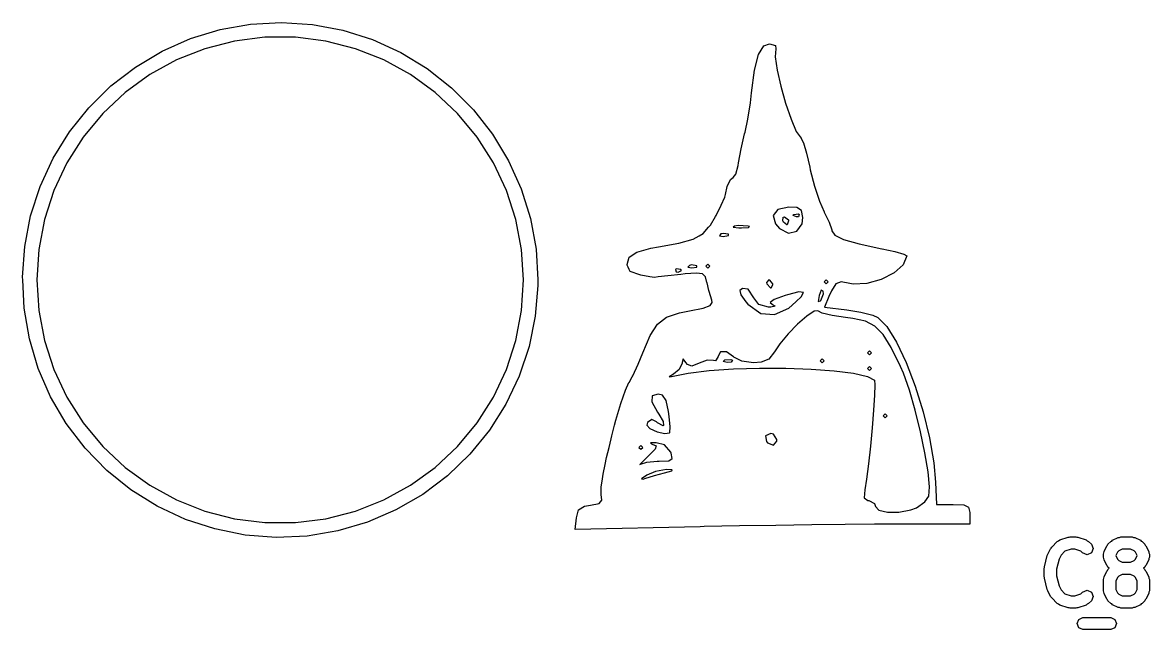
# Model space of a CAD drawing. Extents: x 83.3 to 116.7, y -117 to -83.4.
# Drawn here: x 83.39 to 94.82, y -89.55 to -83.39 of the extents above; entities that cross this region are included whole.
import ezdxf

# ---------------------------------------------------------------- set-up
doc = ezdxf.new("R2010")
doc.units = 0
doc.layers.add('BLACK', color=7, linetype='CONTINUOUS')

msp = doc.modelspace()

# ---------------------------------------------------------------- linework, layer by layer
at = {"layer": 'BLACK', "linetype": 'CONTINUOUS'}
for p, q in [((85.0885, -83.549), (85.3895, -83.4573)), ((85.3895, -83.4573), (85.6994, -83.4023)), ((85.6994, -83.4023), (86.0137, -83.385)), ((86.0137, -83.385), (86.3277, -83.4056)), ((86.3277, -83.4056), (86.6371, -83.4638)), ((86.6371, -83.4638), (86.9371, -83.5587)), ((84.8006, -83.6763), (85.0885, -83.549)), ((85.5372, -83.5739), (85.2368, -83.651)), ((85.8449, -83.535), (85.5372, -83.5739)), ((86.1551, -83.535), (85.8449, -83.535)), ((86.4628, -83.5739), (86.1551, -83.535)), ((86.7632, -83.651), (86.4628, -83.5739)), ((86.9371, -83.5587), (87.2236, -83.689)), ((90.9085, -83.6227), (90.9674, -83.6)), ((90.9674, -83.6), (91.0264, -83.6193)), ((84.5302, -83.8372), (84.8006, -83.6763)), ((85.2368, -83.651), (84.9484, -83.7652)), ((87.0516, -83.7652), (86.7632, -83.651)), ((87.2236, -83.689), (87.4924, -83.8527)), ((90.8125, -83.8678), (90.8536, -83.7102)), ((90.8536, -83.7102), (90.9085, -83.6227)), ((91.0291, -83.6506), (91.0242, -83.7332)), ((91.0264, -83.6193), (91.0291, -83.6506)), ((84.9484, -83.7652), (84.6766, -83.9146)), ((87.3234, -83.9146), (87.0516, -83.7652)), ((91.0242, -83.7332), (91.0434, -83.8677)), ((84.281, -84.0294), (84.5302, -83.8372)), ((84.6766, -83.9146), (84.4256, -84.0969)), ((87.5744, -84.0969), (87.3234, -83.9146)), ((87.4924, -83.8527), (87.7396, -84.0475)), ((90.7836, -84.1), (90.8125, -83.8678)), ((91.0434, -83.8677), (91.0805, -84.0322)), ((84.0567, -84.2502), (84.281, -84.0294)), ((87.7396, -84.0475), (87.9615, -84.2707)), ((91.0805, -84.0322), (91.1294, -84.2054)), ((84.4256, -84.0969), (84.1995, -84.3093)), ((87.8005, -84.3093), (87.5744, -84.0969)), ((90.7726, -84.201), (90.7836, -84.1)), ((83.8605, -84.4964), (84.0567, -84.2502)), ((87.9615, -84.2707), (88.1551, -84.5188)), ((90.7467, -84.3673), (90.7726, -84.201)), ((91.1294, -84.2054), (91.184, -84.3655)), ((84.1995, -84.3093), (84.0018, -84.5482)), ((87.9982, -84.5482), (87.8005, -84.3093)), ((90.7173, -84.5), (90.7467, -84.3673)), ((91.184, -84.3655), (91.2381, -84.4909)), ((83.6954, -84.7643), (83.8605, -84.4964)), ((90.6773, -84.6666), (90.7131, -84.5154)), ((90.7131, -84.5154), (90.7173, -84.5)), ((91.2381, -84.4909), (91.2857, -84.5601)), ((84.0018, -84.5482), (83.8356, -84.8101)), ((88.1644, -84.8101), (87.9982, -84.5482)), ((88.1551, -84.5188), (88.3174, -84.7885)), ((91.2857, -84.5601), (91.2877, -84.5616)), ((91.2877, -84.5616), (91.3097, -84.6086)), ((91.3097, -84.6086), (91.3407, -84.7132)), ((90.6517, -84.81), (90.6773, -84.6666)), ((91.3407, -84.7132), (91.3745, -84.8544)), ((83.5636, -85.0501), (83.6954, -84.7643)), ((83.8356, -84.8101), (83.7036, -85.0908)), ((88.2964, -85.0908), (88.1644, -84.8101)), ((88.3174, -84.7885), (88.4462, -85.0757)), ((90.6245, -84.9247), (90.6475, -84.8372)), ((90.6475, -84.8372), (90.6517, -84.81)), ((91.3745, -84.8544), (91.3801, -84.8806)), ((90.5702, -84.981), (90.5985, -84.96)), ((90.5985, -84.96), (90.6245, -84.9247)), ((91.3801, -84.8806), (91.422, -85.0471)), ((83.4672, -85.3497), (83.5636, -85.0501)), ((88.4462, -85.0757), (88.5395, -85.3762)), ((90.5208, -85.1302), (90.5362, -85.0496)), ((90.5362, -85.0496), (90.5702, -84.981)), ((91.422, -85.0471), (91.4722, -85.2009)), ((83.7036, -85.0908), (83.6077, -85.3858)), ((88.3923, -85.3858), (88.2964, -85.0908)), ((90.4756, -85.2413), (90.5125, -85.1578)), ((90.5125, -85.1578), (90.5208, -85.1302)), ((91.4722, -85.2009), (91.5202, -85.3093)), ((90.4237, -85.3452), (90.4756, -85.2413)), ((91.049, -85.2836), (91.0024, -85.3452)), ((91.1605, -85.26), (91.049, -85.2836)), ((91.2443, -85.265), (91.1605, -85.26)), ((91.2913, -85.2943), (91.2443, -85.265)), ((91.304, -85.3663), (91.2913, -85.2943)), ((91.5202, -85.3093), (91.5213, -85.3112)), ((91.5213, -85.3112), (91.5727, -85.4117)), ((83.4074, -85.6587), (83.4672, -85.3497)), ((83.6077, -85.3858), (83.5496, -85.6904)), ((88.4504, -85.6904), (88.3923, -85.3858)), ((88.5395, -85.3762), (88.5961, -85.6858)), ((90.3659, -85.4447), (90.4193, -85.3541)), ((90.4193, -85.3541), (90.4237, -85.3452)), ((91.0024, -85.3452), (91.0269, -85.4308)), ((91.0269, -85.4308), (91.0664, -85.4773)), ((91.1, -85.4), (91.1032, -85.3631)), ((91.1082, -85.412), (91.1, -85.4)), ((91.1032, -85.3631), (91.1176, -85.36)), ((91.1424, -85.44), (91.1082, -85.412)), ((91.1176, -85.36), (91.1584, -85.389)), ((91.16, -85.4), (91.1464, -85.439)), ((91.1584, -85.389), (91.16, -85.4)), ((91.2071, -85.3454), (91.2133, -85.3333)), ((91.24, -85.36), (91.2071, -85.3454)), ((91.2133, -85.3333), (91.2608, -85.3285)), ((91.2612, -85.3571), (91.24, -85.36)), ((91.2431, -85.504), (91.2966, -85.4283)), ((91.2608, -85.3285), (91.2667, -85.3333)), ((91.2667, -85.3333), (91.2612, -85.3571)), ((91.2966, -85.4283), (91.304, -85.3663)), ((91.5727, -85.4117), (91.5991, -85.4893)), ((90.2509, -85.5504), (90.2911, -85.5274)), ((90.2911, -85.5274), (90.3484, -85.464)), ((90.3484, -85.464), (90.3659, -85.4447)), ((90.4725, -85.5327), (90.4573, -85.5504)), ((90.4956, -85.5263), (90.4725, -85.5327)), ((90.5492, -85.5358), (90.4956, -85.5263)), ((90.5485, -85.5495), (90.5492, -85.5358)), ((90.61, -85.4524), (90.5975, -85.464)), ((90.5975, -85.464), (90.6529, -85.4703)), ((90.6486, -85.4462), (90.61, -85.4524)), ((90.75, -85.4524), (90.6486, -85.4462)), ((90.6529, -85.4703), (90.68, -85.4707)), ((90.68, -85.4707), (90.7528, -85.4665)), ((90.7613, -85.4562), (90.75, -85.4524)), ((90.7528, -85.4665), (90.7613, -85.4562)), ((91.0664, -85.4773), (91.1583, -85.5241)), ((91.1464, -85.439), (91.1424, -85.44)), ((91.1583, -85.5241), (91.2431, -85.504)), ((91.5991, -85.4893), (91.6, -85.4992)), ((91.6, -85.4992), (91.6285, -85.5442)), ((91.6285, -85.5442), (91.7181, -85.5883)), ((83.3851, -85.9726), (83.4074, -85.6587)), ((89.84, -85.6637), (90.0462, -85.6273)), ((90.0462, -85.6273), (90.1905, -85.5851)), ((90.1905, -85.5851), (90.2509, -85.5504)), ((90.4573, -85.5504), (90.4967, -85.5568)), ((90.4967, -85.5568), (90.5485, -85.5495)), ((91.7181, -85.5883), (91.8751, -85.6335)), ((91.8751, -85.6335), (92.1056, -85.6822)), ((83.5496, -85.6904), (83.5301, -86)), ((88.4699, -86), (88.4504, -85.6904)), ((88.5961, -85.6858), (88.615, -86)), ((89.52, -85.8424), (89.5431, -85.7694)), ((89.5431, -85.7694), (89.6198, -85.7164)), ((89.6198, -85.7164), (89.7608, -85.6772)), ((89.7608, -85.6772), (89.84, -85.6637)), ((92.1056, -85.6822), (92.11, -85.6831)), ((92.11, -85.6831), (92.2388, -85.7112)), ((92.2388, -85.7112), (92.329, -85.738)), ((92.36, -85.7563), (92.3237, -85.8453)), ((92.329, -85.738), (92.36, -85.7563)), ((89.5202, -85.8503), (89.52, -85.8424)), ((89.5308, -85.8704), (89.5202, -85.8503)), ((89.5428, -85.8933), (89.5308, -85.8704)), ((90.0192, -85.8885), (90.0133, -85.8933)), ((90.0667, -85.8933), (90.0192, -85.8885)), ((90.1525, -85.8527), (90.1373, -85.8704)), ((90.1373, -85.8704), (90.1767, -85.8768)), ((90.1756, -85.8463), (90.1525, -85.8527)), ((90.2292, -85.8558), (90.1756, -85.8463)), ((90.1767, -85.8768), (90.2285, -85.8695)), ((90.2285, -85.8695), (90.229, -85.86)), ((90.229, -85.86), (90.2292, -85.8558)), ((90.34, -85.84), (90.32, -85.86)), ((90.32, -85.86), (90.34, -85.88)), ((90.36, -85.86), (90.34, -85.84)), ((90.34, -85.88), (90.36, -85.86)), ((92.3237, -85.8453), (92.2294, -85.9288)), ((83.3865, -86), (83.3851, -85.9726)), ((83.4008, -86.287), (83.3865, -86)), ((83.5301, -86), (83.5496, -86.3096)), ((88.4504, -86.3096), (88.4699, -86)), ((88.615, -86), (88.6144, -86.0548)), ((89.5528, -85.9124), (89.5428, -85.8933)), ((89.65, -85.9494), (89.5528, -85.9124)), ((89.6586, -85.9513), (89.65, -85.9494)), ((89.7509, -85.9683), (89.6586, -85.9513)), ((89.8, -85.9733), (89.7509, -85.9683)), ((89.8365, -85.9688), (89.8, -85.9733)), ((89.933, -85.9579), (89.8365, -85.9688)), ((90.0647, -85.9435), (89.933, -85.9579)), ((90.0133, -85.8933), (90.0188, -85.9171)), ((90.0188, -85.9171), (90.04, -85.92)), ((90.04, -85.92), (90.0729, -85.9054)), ((90.1094, -85.9387), (90.0647, -85.9435)), ((90.0729, -85.9054), (90.0667, -85.8933)), ((90.2253, -85.9294), (90.1094, -85.9387)), ((90.2875, -85.9369), (90.2253, -85.9294)), ((90.3163, -85.9679), (90.2875, -85.9369)), ((90.3309, -86.0245), (90.3163, -85.9679)), ((90.9576, -86), (90.9337, -86.0245)), ((90.9692, -86.0015), (90.9576, -86)), ((90.984, -86.02), (90.9692, -86.0015)), ((91.54, -86), (91.52, -86.02)), ((91.56, -86.02), (91.54, -86)), ((92.0989, -85.9963), (91.954, -86.0375)), ((92.2294, -85.9288), (92.0989, -85.9963)), ((88.6144, -86.0548), (88.5889, -86.3685)), ((90.3319, -86.0286), (90.3309, -86.0245)), ((90.3504, -86.1072), (90.3319, -86.0286)), ((90.3527, -86.117), (90.3504, -86.1072)), ((90.3797, -86.2053), (90.3527, -86.117)), ((90.6914, -86.0878), (90.6661, -86.1072)), ((90.6661, -86.1072), (90.6734, -86.1501)), ((90.7503, -86.0947), (90.6914, -86.0878)), ((90.8073, -86.18), (90.7503, -86.0947)), ((90.9337, -86.0245), (90.94, -86.04)), ((90.94, -86.04), (90.9759, -86.0782)), ((90.9759, -86.0782), (90.9824, -86.08)), ((90.9824, -86.08), (90.9995, -86.0491)), ((91, -86.04), (90.984, -86.02)), ((90.9995, -86.0491), (91, -86.04)), ((91.4909, -86.1052), (91.4692, -86.1568)), ((91.5115, -86.1145), (91.4909, -86.1052)), ((91.5149, -86.1401), (91.5115, -86.1145)), ((91.52, -86.02), (91.54, -86.04)), ((91.54, -86.04), (91.56, -86.02)), ((91.5943, -86.1112), (91.5696, -86.1674)), ((91.6394, -86.0379), (91.5943, -86.1112)), ((91.6935, -86.0175), (91.6394, -86.0379)), ((91.781, -86.0345), (91.6935, -86.0175)), ((91.8165, -86.0418), (91.781, -86.0345)), ((91.954, -86.0375), (91.8165, -86.0418)), ((90.3636, -86.2602), (90.3846, -86.2277)), ((90.3846, -86.2277), (90.3797, -86.2053)), ((90.6734, -86.1501), (90.7251, -86.2233)), ((90.7251, -86.2233), (90.7469, -86.2472)), ((90.8591, -86.2506), (90.8073, -86.18)), ((91.0122, -86.1983), (90.9741, -86.2284)), ((90.9741, -86.2284), (90.9937, -86.2472)), ((91.1237, -86.1569), (91.0122, -86.1983)), ((91.1478, -86.1493), (91.1237, -86.1569)), ((91.2649, -86.1197), (91.1478, -86.1493)), ((91.1969, -86.2564), (91.2378, -86.2185)), ((91.2378, -86.2185), (91.2883, -86.1716)), ((91.3114, -86.1266), (91.2649, -86.1197)), ((91.2883, -86.1716), (91.3114, -86.1266)), ((91.4692, -86.1568), (91.4602, -86.2185)), ((91.4602, -86.2185), (91.4849, -86.2111)), ((91.4849, -86.2111), (91.4867, -86.2093)), ((91.4867, -86.2093), (91.5149, -86.1401)), ((91.5696, -86.1674), (91.5241, -86.2748)), ((83.4541, -86.5971), (83.4008, -86.287)), ((83.5496, -86.3096), (83.6077, -86.6142)), ((88.3923, -86.6142), (88.4504, -86.3096)), ((89.9219, -86.3793), (90.0527, -86.3351)), ((90.0527, -86.3351), (90.1541, -86.3148)), ((90.1541, -86.3148), (90.2915, -86.2869)), ((90.2915, -86.2869), (90.3636, -86.2602)), ((90.7469, -86.2472), (90.8773, -86.3393)), ((90.9564, -86.2772), (90.8591, -86.2506)), ((90.8773, -86.3393), (91.0155, -86.3519)), ((90.9784, -86.2763), (90.9564, -86.2772)), ((91.0233, -86.2673), (90.9784, -86.2763)), ((90.9937, -86.2472), (91.0233, -86.2673)), ((91.0155, -86.3519), (91.1606, -86.2848)), ((91.1606, -86.2848), (91.1969, -86.2564)), ((91.4175, -86.3166), (91.344, -86.3668)), ((91.4557, -86.3131), (91.4175, -86.3166)), ((91.4991, -86.3359), (91.4557, -86.3131)), ((91.6013, -86.3611), (91.4991, -86.3359)), ((91.5241, -86.2748), (91.7521, -86.3016)), ((91.7521, -86.3016), (91.8939, -86.3257)), ((91.8939, -86.3257), (92.0138, -86.3588)), ((88.5889, -86.3685), (88.5259, -86.6768)), ((89.7543, -86.5648), (89.8287, -86.4502)), ((89.8287, -86.4502), (89.9219, -86.3793)), ((91.251, -86.4487), (91.1543, -86.5476)), ((91.344, -86.3668), (91.251, -86.4487)), ((91.7375, -86.3812), (91.6013, -86.3611)), ((91.8121, -86.3903), (91.7375, -86.3812)), ((91.9389, -86.4179), (91.8121, -86.3903)), ((92.0361, -86.4675), (91.9389, -86.4179)), ((92.0138, -86.3588), (92.064, -86.3812)), ((92.064, -86.3812), (92.1564, -86.4737)), ((89.6795, -86.74), (89.7543, -86.5648)), ((91.1543, -86.5476), (91.0696, -86.6484)), ((92.1182, -86.5523), (92.0361, -86.4675)), ((92.1999, -86.6854), (92.1182, -86.5523)), ((92.1564, -86.4737), (92.254, -86.6306)), ((83.5443, -86.8987), (83.4541, -86.5971)), ((83.6077, -86.6142), (83.7036, -86.9092)), ((88.2964, -86.9092), (88.3923, -86.6142)), ((88.5259, -86.6768), (88.4263, -86.9754)), ((91.0696, -86.6484), (91.0158, -86.73)), ((92.2961, -86.88), (92.1999, -86.6854)), ((92.254, -86.6306), (92.3514, -86.8368)), ((89.6322, -86.8563), (89.6795, -86.74)), ((90.0882, -86.802), (90.0807, -86.8393)), ((90.118, -86.8382), (90.0882, -86.802)), ((90.44, -86.7824), (90.4192, -86.8229)), ((90.4682, -86.7284), (90.44, -86.7796)), ((90.44, -86.7796), (90.44, -86.7824)), ((90.5304, -86.7284), (90.4682, -86.7284)), ((90.6, -86.78), (90.5304, -86.7284)), ((90.6049, -86.7853), (90.6, -86.78)), ((90.6853, -86.8245), (90.6049, -86.7853)), ((90.9606, -86.8053), (90.8817, -86.8359)), ((91.0158, -86.73), (90.9606, -86.8053)), ((91.48, -86.82), (91.5, -86.8)), ((91.5, -86.8), (91.52, -86.82)), ((91.96, -86.74), (91.98, -86.72)), ((91.98, -86.76), (91.96, -86.74)), ((91.98, -86.72), (92, -86.74)), ((92, -86.74), (91.98, -86.76)), ((83.67, -87.1872), (83.5443, -86.8987)), ((83.7036, -86.9092), (83.8356, -87.1899)), ((88.1644, -87.1899), (88.2964, -86.9092)), ((89.5792, -86.9722), (89.6322, -86.8563)), ((90.048, -86.9097), (89.99, -86.9551)), ((90.0806, -86.8439), (90.048, -86.9097)), ((90.0807, -86.8393), (90.0806, -86.8439)), ((90.1333, -86.8589), (90.118, -86.8382)), ((90.1767, -86.8753), (90.1333, -86.8589)), ((90.2536, -86.8434), (90.1767, -86.8753)), ((90.332, -86.8148), (90.2536, -86.8434)), ((90.3962, -86.8176), (90.332, -86.8148)), ((90.3545, -86.92), (90.6008, -86.903)), ((90.4192, -86.8229), (90.3962, -86.8176)), ((90.494, -86.8271), (90.5125, -86.8127)), ((90.5367, -86.8368), (90.494, -86.8271)), ((90.5125, -86.8127), (90.575, -86.8079)), ((90.5772, -86.834), (90.5367, -86.8368)), ((90.575, -86.8079), (90.5892, -86.8158)), ((90.5892, -86.8158), (90.5772, -86.834)), ((90.6008, -86.903), (90.8649, -86.8949)), ((90.8039, -86.84), (90.6853, -86.8245)), ((90.8817, -86.8359), (90.8039, -86.84)), ((90.8649, -86.8949), (91.1328, -86.8956)), ((91.1328, -86.8956), (91.3903, -86.9048)), ((91.3903, -86.9048), (91.6232, -86.9222)), ((91.5, -86.84), (91.48, -86.82)), ((91.52, -86.82), (91.5, -86.84)), ((91.96, -86.9), (91.98, -86.88)), ((91.98, -86.92), (91.96, -86.9)), ((91.98, -86.88), (92, -86.9)), ((92, -86.9), (91.98, -86.92)), ((92.3246, -86.9461), (92.2961, -86.88)), ((92.3514, -86.8368), (92.4435, -87.0776)), ((88.4263, -86.9754), (88.2915, -87.2598)), ((89.541, -87.04), (89.5734, -86.9826)), ((89.5734, -86.9826), (89.5792, -86.9722)), ((89.99, -86.9551), (89.9474, -86.9826)), ((89.9474, -86.9826), (89.9717, -86.9819)), ((89.9717, -86.9819), (90.1401, -86.9462)), ((90.1401, -86.9462), (90.3545, -86.92)), ((91.6232, -86.9222), (91.8177, -86.9476)), ((91.8177, -86.9476), (91.9594, -86.9807)), ((91.9594, -86.9807), (92.031, -87.0177)), ((92.031, -87.0177), (92.0355, -87.0634)), ((92.3855, -87.1187), (92.3246, -86.9461)), ((89.4575, -87.2532), (89.503, -87.1196)), ((89.503, -87.1196), (89.5391, -87.0426)), ((89.5391, -87.0426), (89.541, -87.04)), ((92.0355, -87.0634), (92.0322, -87.1711)), ((92.4448, -87.3233), (92.3855, -87.1187)), ((92.4435, -87.0776), (92.5249, -87.3378)), ((83.8295, -87.4585), (83.67, -87.1872)), ((83.8356, -87.1899), (84.0018, -87.4518)), ((87.9982, -87.4518), (88.1644, -87.1899)), ((88.2915, -87.2598), (88.1236, -87.526)), ((89.4076, -87.4242), (89.4575, -87.2532)), ((89.7734, -87.1785), (89.77, -87.2374)), ((89.77, -87.2374), (89.8275, -87.3419)), ((89.8375, -87.16), (89.7734, -87.1785)), ((89.8802, -87.1701), (89.8375, -87.16)), ((89.9168, -87.2229), (89.8802, -87.1701)), ((89.9417, -87.3375), (89.9168, -87.2229)), ((92.0322, -87.1711), (92.0224, -87.323)), ((89.8275, -87.3419), (89.8427, -87.3638)), ((89.8427, -87.3638), (89.8866, -87.439)), ((89.9484, -87.387), (89.9417, -87.3375)), ((92.0224, -87.323), (92.0079, -87.5017)), ((92.12, -87.38), (92.14, -87.36)), ((92.14, -87.36), (92.16, -87.38)), ((92.4987, -87.5418), (92.4448, -87.3233)), ((92.5249, -87.3378), (92.5904, -87.6026)), ((84.0205, -87.7087), (83.8295, -87.4585)), ((84.0018, -87.4518), (84.1995, -87.6907)), ((87.8005, -87.6907), (87.9982, -87.4518)), ((89.3656, -87.5844), (89.3944, -87.4746)), ((89.3944, -87.4746), (89.4076, -87.4242)), ((89.7278, -87.4471), (89.72, -87.4746)), ((89.72, -87.4746), (89.7521, -87.5096)), ((89.7731, -87.4185), (89.7278, -87.4471)), ((89.8196, -87.4393), (89.7731, -87.4185)), ((89.8283, -87.4508), (89.8196, -87.4393)), ((89.8851, -87.48), (89.8283, -87.4508)), ((89.8907, -87.4783), (89.8851, -87.48)), ((89.8866, -87.439), (89.8907, -87.4783)), ((89.9573, -87.4917), (89.9484, -87.387)), ((92.14, -87.4), (92.12, -87.38)), ((92.16, -87.38), (92.14, -87.4)), ((88.1236, -87.526), (87.9249, -87.77)), ((89.3578, -87.6138), (89.3656, -87.5844)), ((89.7521, -87.5096), (89.825, -87.5418)), ((89.825, -87.5418), (89.9033, -87.5601)), ((89.9033, -87.5601), (89.9517, -87.5532)), ((89.9517, -87.5532), (89.9542, -87.5494)), ((89.9542, -87.5494), (89.9573, -87.4917)), ((90.98, -87.56), (90.9249, -87.5844)), ((90.9249, -87.5844), (90.9348, -87.6397)), ((91.008, -87.567), (90.98, -87.56)), ((91.04, -87.62), (91.008, -87.567)), ((92.0079, -87.5017), (91.9902, -87.6895)), ((92.5432, -87.7562), (92.4987, -87.5418)), ((92.5904, -87.6026), (92.6349, -87.857)), ((84.2401, -87.9341), (84.0205, -87.7087)), ((84.1995, -87.6907), (84.4256, -87.9031)), ((87.5744, -87.9031), (87.8005, -87.6907)), ((89.313, -87.8029), (89.3374, -87.7)), ((89.3374, -87.7), (89.3578, -87.6138)), ((89.66, -87.68), (89.64, -87.7)), ((89.64, -87.7), (89.66, -87.72)), ((89.68, -87.7), (89.66, -87.68)), ((89.66, -87.72), (89.68, -87.7)), ((89.8067, -87.7192), (89.7428, -87.7842)), ((89.8157, -87.6528), (89.7571, -87.6535)), ((89.7571, -87.6535), (89.7679, -87.6647)), ((89.7679, -87.6647), (89.774, -87.6665)), ((89.774, -87.6665), (89.8152, -87.6858)), ((89.8152, -87.6858), (89.8067, -87.7192)), ((89.9017, -87.6743), (89.8157, -87.6528)), ((89.9644, -87.75), (89.9017, -87.6743)), ((90.9348, -87.6397), (90.9467, -87.6533)), ((90.9467, -87.6533), (91.0052, -87.6788)), ((91.0052, -87.6788), (91.0387, -87.6372)), ((91.0387, -87.6372), (91.04, -87.62)), ((91.9902, -87.6895), (91.9707, -87.8689)), ((87.9249, -87.77), (87.6983, -87.9885)), ((89.2983, -87.8741), (89.313, -87.8029)), ((89.7324, -87.7937), (89.6698, -87.8526)), ((89.7428, -87.7842), (89.7324, -87.7937)), ((89.9433, -87.8357), (89.9778, -87.8136)), ((89.968, -87.7601), (89.9644, -87.75)), ((89.9778, -87.8136), (89.968, -87.7601)), ((92.5744, -87.9486), (92.5432, -87.7562)), ((84.4852, -88.1316), (84.2401, -87.9341)), ((84.4256, -87.9031), (84.6766, -88.0854)), ((87.3234, -88.0854), (87.5744, -87.9031)), ((89.278, -87.9727), (89.2983, -87.8741)), ((89.6698, -87.8526), (89.6501, -87.8741)), ((89.6501, -87.8741), (89.6564, -87.87)), ((89.6564, -87.87), (89.7199, -87.8503)), ((89.7199, -87.8503), (89.8251, -87.8403)), ((89.81, -87.9447), (89.72, -87.9842)), ((89.92, -87.9255), (89.81, -87.9447)), ((89.8251, -87.8403), (89.8467, -87.84)), ((89.8467, -87.84), (89.9433, -87.8357)), ((89.9, -87.9591), (89.9758, -87.9378)), ((89.9775, -87.9286), (89.92, -87.9255)), ((89.9758, -87.9378), (89.9775, -87.9286)), ((91.9707, -87.8689), (91.9511, -88.0222)), ((92.5885, -88.1009), (92.5744, -87.9486)), ((92.6349, -87.857), (92.6521, -88.0547)), ((87.6983, -87.9885), (87.4471, -88.1781)), ((89.2573, -88.104), (89.2703, -88.0211)), ((89.2703, -88.0211), (89.278, -87.9727)), ((89.72, -87.9842), (89.6668, -88.0211)), ((89.6668, -88.0211), (89.6851, -88.0227)), ((89.6851, -88.0227), (89.7, -88.0178)), ((89.7, -88.0178), (89.7985, -87.9872)), ((89.7985, -87.9872), (89.9, -87.9591)), ((91.9511, -88.0222), (91.9332, -88.13)), ((92.6521, -88.0547), (92.66, -88.2799)), ((84.7522, -88.2981), (84.4852, -88.1316)), ((84.6766, -88.0854), (84.9484, -88.2348)), ((87.0516, -88.2348), (87.3234, -88.0854)), ((89.2559, -88.178), (89.2573, -88.104)), ((91.9332, -88.13), (91.9278, -88.2118)), ((92.5815, -88.1953), (92.5885, -88.1009)), ((84.9484, -88.2348), (85.2368, -88.349)), ((86.7632, -88.349), (87.0516, -88.2348)), ((87.4471, -88.1781), (87.175, -88.3362)), ((89.0878, -88.2969), (89.1501, -88.2875)), ((89.1501, -88.2875), (89.2377, -88.2717)), ((89.2377, -88.2717), (89.2647, -88.2351)), ((89.2647, -88.2351), (89.2559, -88.178)), ((91.9278, -88.2118), (91.9634, -88.2394)), ((91.9634, -88.2394), (91.9753, -88.24)), ((91.9753, -88.24), (92.0313, -88.27)), ((92.0313, -88.27), (92.04, -88.3)), ((92.4573, -88.3139), (92.5412, -88.2545)), ((92.5412, -88.2545), (92.5815, -88.1953)), ((92.66, -88.2799), (92.83, -88.2799)), ((92.83, -88.2799), (92.9371, -88.2847)), ((92.9371, -88.2847), (92.9864, -88.3076)), ((85.0374, -88.4314), (84.7522, -88.2981)), ((85.2368, -88.349), (85.5372, -88.4261)), ((86.4628, -88.4261), (86.7632, -88.349)), ((87.175, -88.3362), (86.8858, -88.4604)), ((89.0067, -88.4165), (89.029, -88.3333)), ((89.029, -88.3333), (89.0878, -88.2969)), ((92.04, -88.3), (92.0748, -88.3393)), ((92.0748, -88.3393), (92.1627, -88.3588)), ((92.1627, -88.3588), (92.2793, -88.3577)), ((92.2793, -88.3577), (92.3999, -88.335)), ((92.3999, -88.335), (92.4573, -88.3139)), ((92.9864, -88.3076), (92.9997, -88.3614)), ((92.9997, -88.3614), (93, -88.38)), ((93, -88.38), (93, -88.48)), ((85.3364, -88.5294), (85.0374, -88.4314)), ((85.5372, -88.4261), (85.8449, -88.465)), ((85.8449, -88.465), (86.1551, -88.465)), ((86.1551, -88.465), (86.4628, -88.4261)), ((86.8858, -88.4604), (86.5838, -88.549)), ((88.9934, -88.5331), (89.0067, -88.4165)), ((90.2632, -88.5065), (88.9934, -88.5331)), ((90.3021, -88.5057), (90.2632, -88.5065)), ((90.6606, -88.4989), (90.3021, -88.5057)), ((91.0312, -88.4927), (90.6606, -88.4989)), ((91.3956, -88.4875), (91.0312, -88.4927)), ((91.7352, -88.4835), (91.3956, -88.4875)), ((92.0316, -88.4809), (91.7352, -88.4835)), ((92.2665, -88.48), (92.0316, -88.4809)), ((93, -88.48), (92.2665, -88.48)), ((85.6451, -88.5908), (85.3364, -88.5294)), ((85.9589, -88.6147), (85.6451, -88.5908)), ((86.2733, -88.6007), (85.9589, -88.6147)), ((86.5838, -88.549), (86.2733, -88.6007)), ((93.9111, -88.6407), (93.9968, -88.6121)), ((93.9968, -88.6121), (94.007, -88.6129)), ((94.007, -88.6129), (94.0165, -88.6089)), ((94.0165, -88.6089), (94.0737, -88.6089)), ((94.0737, -88.6089), (94.0832, -88.6129)), ((94.0832, -88.6129), (94.0935, -88.6121)), ((94.0935, -88.6121), (94.1792, -88.6407)), ((94.4457, -88.6441), (94.5029, -88.6155)), ((94.5029, -88.6155), (94.5174, -88.6145)), ((94.5174, -88.6145), (94.5308, -88.6089)), ((94.5308, -88.6089), (94.6451, -88.6089)), ((94.6451, -88.6089), (94.6586, -88.6145)), ((94.6586, -88.6145), (94.6731, -88.6155)), ((94.6731, -88.6155), (94.7302, -88.6441)), ((93.7892, -88.7863), (93.8178, -88.7292)), ((93.8178, -88.7292), (93.8256, -88.7224)), ((93.8256, -88.7224), (93.8295, -88.7129)), ((93.8295, -88.7129), (93.8866, -88.6558)), ((93.8866, -88.6558), (93.9001, -88.6502)), ((93.9001, -88.6502), (93.9111, -88.6407)), ((94.0267, -88.7339), (93.9646, -88.7546)), ((94.0635, -88.7339), (94.0267, -88.7339)), ((94.1256, -88.7546), (94.0635, -88.7339)), ((94.1792, -88.6407), (94.1902, -88.6502)), ((94.1902, -88.6502), (94.2036, -88.6558)), ((94.2036, -88.6558), (94.2322, -88.6844)), ((94.2322, -88.6844), (94.2505, -88.7286)), ((94.2505, -88.7286), (94.2322, -88.7728)), ((94.3606, -88.7578), (94.3892, -88.7006)), ((94.3892, -88.7006), (94.397, -88.6939)), ((94.397, -88.6939), (94.4009, -88.6844)), ((94.4009, -88.6844), (94.4295, -88.6558)), ((94.4295, -88.6558), (94.439, -88.6519)), ((94.439, -88.6519), (94.4457, -88.6441)), ((94.5456, -88.7339), (94.5107, -88.7514)), ((94.6304, -88.7339), (94.5456, -88.7339)), ((94.6652, -88.7514), (94.6304, -88.7339)), ((94.7302, -88.6441), (94.737, -88.6519)), ((94.737, -88.6519), (94.7465, -88.6558)), ((94.7465, -88.6558), (94.775, -88.6844)), ((94.775, -88.6844), (94.779, -88.6939)), ((94.779, -88.6939), (94.7867, -88.7006)), ((94.7867, -88.7006), (94.8153, -88.7578)), ((93.7559, -88.9134), (93.7845, -88.7991)), ((93.7845, -88.7991), (93.7887, -88.7934)), ((93.7887, -88.7934), (93.7892, -88.7863)), ((93.9041, -88.8361), (93.879, -88.9363)), ((93.9251, -88.7942), (93.9041, -88.8361)), ((93.9646, -88.7546), (93.9251, -88.7942)), ((94.1438, -88.7728), (94.1256, -88.7546)), ((94.188, -88.7911), (94.1438, -88.7728)), ((94.2322, -88.7728), (94.188, -88.7911)), ((94.354, -88.7857), (94.3596, -88.7723)), ((94.354, -88.8143), (94.354, -88.7857)), ((94.3596, -88.8277), (94.354, -88.8143)), ((94.3596, -88.7723), (94.3606, -88.7578)), ((94.3606, -88.8422), (94.3596, -88.8277)), ((94.3892, -88.8994), (94.3606, -88.8422)), ((94.4965, -88.7656), (94.4793, -88.8)), ((94.4793, -88.8), (94.4965, -88.8344)), ((94.5107, -88.7514), (94.4965, -88.7656)), ((94.4965, -88.8344), (94.5107, -88.8486)), ((94.5107, -88.8486), (94.5456, -88.8661)), ((94.6304, -88.8661), (94.6652, -88.8486)), ((94.6795, -88.7656), (94.6652, -88.7514)), ((94.6652, -88.8486), (94.6795, -88.8344)), ((94.6967, -88.8), (94.6795, -88.7656)), ((94.6795, -88.8344), (94.6967, -88.8)), ((94.8153, -88.8422), (94.7867, -88.8994)), ((94.8153, -88.7578), (94.8163, -88.7723)), ((94.8163, -88.8277), (94.8153, -88.8422)), ((94.8163, -88.7723), (94.8219, -88.7857)), ((94.8219, -88.8143), (94.8163, -88.8277)), ((94.8219, -88.7857), (94.8219, -88.8143)), ((93.754, -88.9286), (93.7571, -88.9212)), ((93.754, -89.0143), (93.754, -88.9286)), ((93.7571, -88.9212), (93.7559, -88.9134)), ((93.879, -88.9363), (93.879, -89.0066)), ((94.3606, -89.0149), (94.3892, -88.9578)), ((94.397, -88.9061), (94.3892, -88.8994)), ((94.3892, -88.9578), (94.397, -88.951)), ((94.4009, -88.9156), (94.397, -88.9061)), ((94.397, -88.951), (94.4009, -88.9415)), ((94.4139, -88.9286), (94.4009, -88.9156)), ((94.4009, -88.9415), (94.4139, -88.9286)), ((94.5456, -88.8661), (94.6304, -88.8661)), ((94.775, -88.9156), (94.7621, -88.9286)), ((94.7621, -88.9286), (94.775, -88.9415)), ((94.779, -88.9061), (94.775, -88.9156)), ((94.775, -88.9415), (94.779, -88.951)), ((94.7867, -88.8994), (94.779, -88.9061)), ((94.779, -88.951), (94.7867, -88.9578)), ((94.7867, -88.9578), (94.8153, -89.0149)), ((93.7571, -89.0216), (93.754, -89.0143)), ((93.7559, -89.0294), (93.7571, -89.0216)), ((93.7845, -89.1437), (93.7559, -89.0294)), ((93.879, -89.0066), (93.9041, -89.1068)), ((94.354, -89.0429), (94.3596, -89.0294)), ((94.354, -89.1571), (94.354, -89.0429)), ((94.3596, -89.0294), (94.3606, -89.0149)), ((94.4965, -89.0227), (94.479, -89.0576)), ((94.479, -89.0576), (94.479, -89.1424)), ((94.5107, -89.0085), (94.4965, -89.0227)), ((94.5456, -88.9911), (94.5107, -89.0085)), ((94.6304, -88.9911), (94.5456, -88.9911)), ((94.6652, -89.0085), (94.6304, -88.9911)), ((94.6795, -89.0227), (94.6652, -89.0085)), ((94.6969, -89.0576), (94.6795, -89.0227)), ((94.6969, -89.1424), (94.6969, -89.0576)), ((94.8153, -89.0149), (94.8163, -89.0294)), ((94.8163, -89.0294), (94.8219, -89.0429)), ((94.8219, -89.0429), (94.8219, -89.1571)), ((93.7887, -89.1494), (93.7845, -89.1437)), ((93.7892, -89.1565), (93.7887, -89.1494)), ((93.8178, -89.2137), (93.7892, -89.1565)), ((93.9041, -89.1068), (93.9251, -89.1487)), ((93.9251, -89.1487), (93.9646, -89.1882)), ((93.9646, -89.1882), (94.0267, -89.2089)), ((94.0635, -89.2089), (94.1256, -89.1882)), ((94.1256, -89.1882), (94.1438, -89.1701)), ((94.1438, -89.1701), (94.188, -89.1518)), ((94.188, -89.1518), (94.2322, -89.1701)), ((94.2322, -89.1701), (94.2505, -89.2143)), ((94.3596, -89.1706), (94.354, -89.1571)), ((94.3606, -89.1851), (94.3596, -89.1706)), ((94.3892, -89.2422), (94.3606, -89.1851)), ((94.479, -89.1424), (94.4965, -89.1773)), ((94.4965, -89.1773), (94.5107, -89.1915)), ((94.5107, -89.1915), (94.5456, -89.2089)), ((94.6304, -89.2089), (94.6652, -89.1915)), ((94.6652, -89.1915), (94.6795, -89.1773)), ((94.6795, -89.1773), (94.6969, -89.1424)), ((94.8153, -89.1851), (94.7867, -89.2422)), ((94.8163, -89.1706), (94.8153, -89.1851)), ((94.8219, -89.1571), (94.8163, -89.1706)), ((93.8256, -89.2204), (93.8178, -89.2137)), ((93.8295, -89.2299), (93.8256, -89.2204)), ((93.8866, -89.287), (93.8295, -89.2299)), ((93.9001, -89.2926), (93.8866, -89.287)), ((93.9111, -89.3021), (93.9001, -89.2926)), ((93.9968, -89.3307), (93.9111, -89.3021)), ((94.0267, -89.2089), (94.0635, -89.2089)), ((94.1792, -89.3021), (94.0935, -89.3307)), ((94.1902, -89.2926), (94.1792, -89.3021)), ((94.2036, -89.287), (94.1902, -89.2926)), ((94.2322, -89.2585), (94.2036, -89.287)), ((94.2505, -89.2143), (94.2322, -89.2585)), ((94.397, -89.249), (94.3892, -89.2422)), ((94.4009, -89.2585), (94.397, -89.249)), ((94.4295, -89.287), (94.4009, -89.2585)), ((94.439, -89.291), (94.4295, -89.287)), ((94.4457, -89.2988), (94.439, -89.291)), ((94.5029, -89.3273), (94.4457, -89.2988)), ((94.5456, -89.2089), (94.6304, -89.2089)), ((94.7302, -89.2988), (94.6731, -89.3273)), ((94.737, -89.291), (94.7302, -89.2988)), ((94.7465, -89.287), (94.737, -89.291)), ((94.775, -89.2585), (94.7465, -89.287)), ((94.779, -89.249), (94.775, -89.2585)), ((94.7867, -89.2422), (94.779, -89.249)), ((94.007, -89.33), (93.9968, -89.3307)), ((94.0165, -89.3339), (94.007, -89.33)), ((94.0737, -89.3339), (94.0165, -89.3339)), ((94.0832, -89.33), (94.0737, -89.3339)), ((94.0935, -89.3307), (94.0832, -89.33)), ((94.105, -89.4476), (94.1474, -89.43)), ((94.1474, -89.43), (94.4286, -89.43)), ((94.4286, -89.43), (94.471, -89.4476)), ((94.5174, -89.3284), (94.5029, -89.3273)), ((94.5308, -89.3339), (94.5174, -89.3284)), ((94.6451, -89.3339), (94.5308, -89.3339)), ((94.6586, -89.3284), (94.6451, -89.3339)), ((94.6731, -89.3273), (94.6586, -89.3284)), ((94.0874, -89.49), (94.105, -89.4476)), ((94.105, -89.5324), (94.0874, -89.49)), ((94.1474, -89.55), (94.105, -89.5324)), ((94.4286, -89.55), (94.1474, -89.55)), ((94.471, -89.5324), (94.4286, -89.55)), ((94.471, -89.4476), (94.4886, -89.49)), ((94.4886, -89.49), (94.471, -89.5324))]:
    msp.add_line(p, q, dxfattribs=at)

doc.saveas('drawing.dxf')
